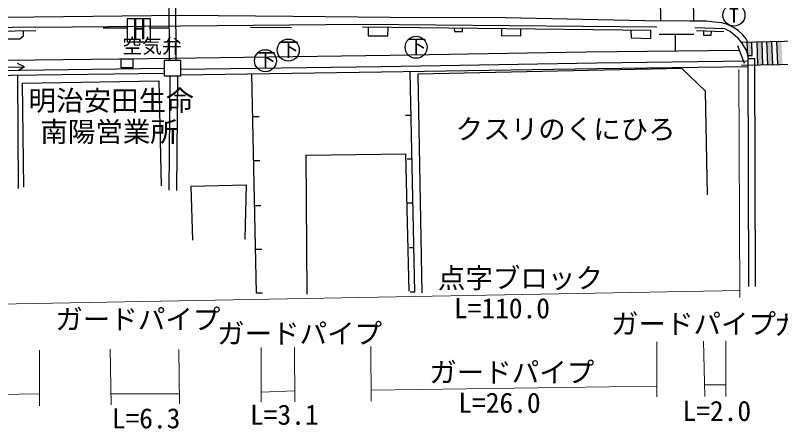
# Model space of a CAD drawing. Units: millimetres at full size, sheet at 1:1000; details may follow other scales. Extents: x -36168206 to 680000, y -213619760 to 380000.
# Drawn here: x 460290 to 529857, y 242085 to 279646 of the extents above; entities that cross this region are included whole.
import ezdxf
from ezdxf.enums import TextEntityAlignment as Align

# ---------------------------------------------------------------- set-up
doc = ezdxf.new("R2010")
doc.units = ezdxf.units.MM
doc.header["$LTSCALE"] = 1000
for name, color, linetype, lineweight in [('M-BGD', 7, 'Continuous', 25), ('M-BGD-EXST', 7, 'Continuous', 25), ('M-BMK-HTXT', 7, 'Continuous', 13), ('M-STR-HTXT', 7, 'Continuous', 13), ('M-STR-STRC', 7, 'Continuous', 25)]:
    doc.layers.add(name, color=color, linetype=linetype, lineweight=lineweight)
doc.styles.add('ＭＳ ゴシック', font='')
doc.styles.get('ＭＳ ゴシック').set_extended_font_data('MS Gothic')

msp = doc.modelspace()

# ---------------------------------------------------------------- hatches: boundary and pattern name
at = {"layer": 'M-STR-STRC'}
for points in [[(527232, 277229), (526782, 277219), (526824, 276109), (526852, 275981), (527279, 275998)], [(528132, 277247), (527682, 277238), (527762, 275139), (528212, 275149)], [(529031, 277266), (528582, 277257), (528661, 275158), (529111, 275168)], [(529931, 277285), (529481, 277276), (529561, 275177), (530011, 275186)]]:
    msp.add_hatch(color=256, dxfattribs=at).paths.add_polyline_path(points)

# ---------------------------------------------------------------- linework, layer by layer
at = {"layer": 'M-BGD'}
for p, q in [((474233, 295852), (474266, 275581)), ((474833, 295852), (474866, 275581)), ((462145, 278573), (491810, 278832)), ((468270, 278502), (470491, 278508)), ((472469, 278513), (474242, 278518)), ((481669, 278582), (485392, 278534)), ((491810, 278832), (518611, 278589)), ((491843, 278592), (518057, 278282)), ((522048, 278541), (524740, 278446)), ((522207, 278256), (524692, 278161)), ((527512, 275685), (526912, 275684)), ((526969, 255012), (526912, 275684)), ((527569, 255014), (527512, 275685)), ((461136, 274969), (460571, 274639)), ((460504, 274188), (460552, 263902)), ((474325, 274131), (474233, 263748)), ((475025, 274131), (474933, 263742)), ((482460, 270423), (481862, 270410)), ((495766, 270574), (496271, 270574)), ((495909, 266599), (496351, 266599)), ((482505, 266410), (481952, 266410)), ((482610, 262347), (482044, 262347)), ((495962, 262596), (496430, 262596)), ((482700, 258370), (482133, 258370)), ((496113, 258552), (496511, 258552))]:
    msp.add_line(p, q, dxfattribs=at)
for points in [[(462145, 278573), (445188, 278314), (442564, 278237)], [(492359, 278586), (492368, 277776), (494161, 277791), (494168, 278565)], [(500190, 278493), (500207, 278162), (500923, 278180), (500926, 278485)], [(504472, 278443), (504481, 277807), (506233, 277795), (506238, 278422)], [(516234, 278303), (516267, 277610), (518050, 277552), (518057, 278282)], [(524740, 278446), (525282, 278183), (525936, 277625), (526368, 277053), (526755, 276420), (526852, 275981), (526912, 275684)], [(442634, 277936), (443354, 277955), (462154, 278257)], [(459155, 278209), (459148, 277686), (459389, 277496), (460713, 277518), (461029, 277793), (461022, 278238)], [(522827, 278233), (522844, 277835), (523550, 277835), (523563, 278204)], [(473854, 274820), (438922, 274344), (433593, 273353), (426160, 266096), (423954, 261174), (423922, 253509)], [(459250, 274940), (461136, 274969), (460486, 275261)], [(526913, 275468), (513127, 275292), (493580, 274979), (475311, 274711)], [(526914, 274968), (513135, 274792), (493588, 274479), (475311, 274211)], [(523219, 263334), (523026, 272759), (520862, 274812), (496876, 274285), (497241, 254424)], [(473861, 274370), (438967, 273894), (433809, 272936), (426536, 265834), (424403, 261077), (424372, 253507)], [(482765, 254391), (482222, 254391), (481775, 274306)], [(496169, 254522), (496591, 254522), (496193, 274521)], [(461051, 264036), (460949, 273467), (473345, 273705), (473549, 264138)], [(486830, 254318), (486721, 266930), (495759, 267067), (496059, 254591)], [(476424, 259226), (476288, 264129), (481260, 264231), (481157, 259295)]]:
    msp.add_lwpolyline(points, dxfattribs=at)
for points in [[(469912, 275681), (470962, 275681), (470962, 274881), (469912, 274881)], [(473861, 275581), (475311, 275581), (475311, 274131), (473861, 274131)]]:
    msp.add_lwpolyline(points, close=True, dxfattribs=at)
at = {"layer": 'M-BGD-EXST'}
for p, q in [((472572, 279324), (470472, 279324)), ((470472, 279324), (470472, 277224)), ((472572, 277224), (472572, 279324)), ((470472, 277224), (472572, 277224))]:
    msp.add_line(p, q, dxfattribs=at)
for centre in [(525606, 279664), (496720, 276739), (485104, 276487), (483027, 275518)]:
    msp.add_circle(centre, 1000, dxfattribs=at)
at = {"layer": 'M-STR-HTXT'}
for p, q in [((526059, 274727), (526149, 254016)), ((422844, 252737), (526146, 254654)), ((518610, 249973), (518610, 244985)), ((522844, 250050), (522965, 245007)), ((524874, 250072), (524874, 245007)), ((462481, 249221), (462481, 244152)), ((468915, 249317), (468997, 244259)), ((475143, 249269), (475202, 244330)), ((482647, 249471), (482637, 244500)), ((485656, 249471), (485704, 244529)), ((492602, 249554), (492622, 244579)), ((518610, 245935), (492618, 245596)), ((524874, 246063), (522940, 246060)), ((462481, 245247), (431836, 244790)), ((475191, 245260), (468981, 245247)), ((485695, 245529), (482639, 245410))]:
    msp.add_line(p, q, dxfattribs=at)
at = {"layer": 'M-STR-STRC'}
for p, q in [((518747, 290787), (518939, 279140)), ((521751, 290593), (521940, 279122)), ((518798, 277947), (521976, 277939)), ((520262, 277943), (520280, 276411)), ((525929, 276889), (526524, 275305)), ((526251, 277208), (533800, 277366)), ((527682, 277238), (527762, 275139)), ((528132, 277247), (528212, 275149)), ((528582, 277257), (528661, 275158)), ((529031, 277266), (529111, 275168)), ((529481, 277276), (529561, 275177)), ((526295, 275109), (533844, 275266))]:
    msp.add_line(p, q, dxfattribs=at)
for points in [[(526869, 277221), (526725, 277497), (526406, 277884), (526026, 278248), (525640, 278501), (525037, 278806), (524494, 278954), (523862, 279036), (523089, 279125), (521595, 279121), (517519, 279150), (504803, 279403), (494368, 279449), (485502, 279524), (475336, 279637), (459324, 279459), (438345, 279184), (437064, 279142), (436199, 279067), (435039, 278919), (433698, 278604), (432600, 278326), (431512, 277974), (430880, 277710)], [(526782, 277219), (526829, 275981), (527279, 275998), (527232, 277229)], [(422705, 260995), (425270, 266576), (434036, 275258), (472312, 275724), (494357, 276022), (512182, 276315), (526084, 276479)]]:
    msp.add_lwpolyline(points, dxfattribs=at)

# ---------------------------------------------------------------- texts
at = {"layer": 'M-BGD', "style": 'ＭＳ ゴシック'}
msp.add_text('空気弁', height=1320, dxfattribs=at).set_placement((470016, 275805), align=Align.BOTTOM_LEFT)
at = {"layer": 'M-BGD-EXST', "style": 'ＭＳ ゴシック'}
msp.add_text('T', height=1320, dxfattribs=at).set_placement((525617, 279636), align=Align.MIDDLE_CENTER)
for s, height, p in [('H', 1833, (470925, 276916)), ('下', 1320, (484251, 275499)), ('下', 1320, (495867, 275752)), ('下', 1320, (482174, 274531))]:
    msp.add_text(s, height=height, dxfattribs=at).set_placement(p, align=Align.BOTTOM_LEFT)
at = {"layer": 'M-BMK-HTXT', "style": 'ＭＳ ゴシック'}
for s, p in [('明治安田生命', (461499, 270433)), ('南陽営業所', (462562, 267599)), ('クスリのくにひろ', (500312, 267841))]:
    msp.add_text(s, height=1833, dxfattribs=at).set_placement(p, align=Align.BOTTOM_LEFT)
at = {"layer": 'M-STR-HTXT', "style": 'ＭＳ ゴシック'}
for s, p in [('点字ブロック', (498695, 254303)), ('L=110.0', (500160, 251563)), ('ガードパイプ', (463925, 250567)), ('ガードパイプ', (514432, 250149)), ('ガードパイプ', (529264, 250055)), ('ガードパイプ', (478626, 249268)), ('ガードパイプ', (497914, 245746)), ('L=26.0', (500559, 242979)), ('L=3.1', (481623, 241895)), ('L=2.0', (520932, 242236)), ('L=6.3', (469059, 241565))]:
    msp.add_text(s, height=1833, dxfattribs=at).set_placement(p, align=Align.BOTTOM_LEFT)

doc.saveas('drawing.dxf')
